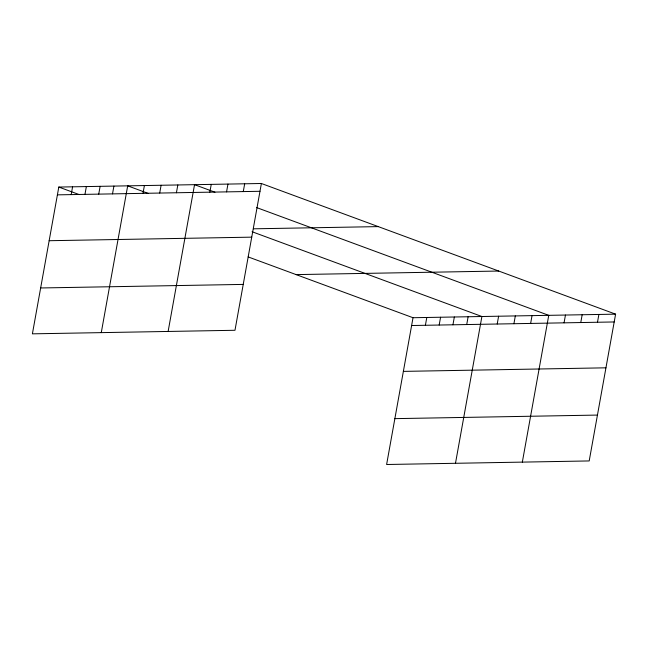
<?xml version="1.0" encoding="UTF-8"?>
<svg xmlns="http://www.w3.org/2000/svg" width="648" height="648" viewBox="0 0 648 648"><rect width="100%" height="100%" fill="white"/><g stroke="black" fill="none" stroke-linecap="round" stroke-linejoin="round"><path stroke-width="0.97" d="M261.387 183.497L58.806 187.061L32.4 333.841L234.981 330.278L261.387 183.497L615.6 314.159L589.194 460.939L386.613 464.503L413.019 317.723L615.6 314.159M71.183 194.611L72.584 186.818M84.961 194.368L86.362 186.575M98.731 194.125L100.132 186.332M112.509 193.882L113.91 186.089M101.274 332.627L127.688 185.846L148.092 193.379M142.997 193.347L144.399 185.555M159.708 193.055L161.109 185.263M176.418 192.764L177.827 184.964M168.124 331.452L194.538 184.672L214.95 192.205M209.847 192.173L211.248 184.38M226.557 191.881L227.958 184.089M243.275 191.581L244.677 183.789M425.396 325.28L426.797 317.48M439.174 325.037L440.575 317.245M452.944 324.794L454.345 317.002M466.722 324.551L468.123 316.759M455.487 463.288L481.901 316.516L252.104 231.749M497.21 324.016L498.612 316.216M513.921 323.716L515.322 315.924M530.631 323.425L532.04 315.633M522.337 462.113L548.751 315.341L256.689 207.603M564.06 322.834L565.461 315.041M580.77 322.542L582.171 314.75M597.488 322.25L598.89 314.458M57.405 194.854L259.986 191.29M253.425 228.817L378.278 226.614M49.151 240.716L251.732 237.152M296.128 274.606L498.709 271.042M40.654 287.971L243.227 284.407M411.618 325.523L614.199 321.959M403.364 371.385L605.945 367.821M394.867 418.64L597.44 415.076M58.806 187.061L79.218 194.586M248.144 256.908L413.019 317.723"/></g></svg>
